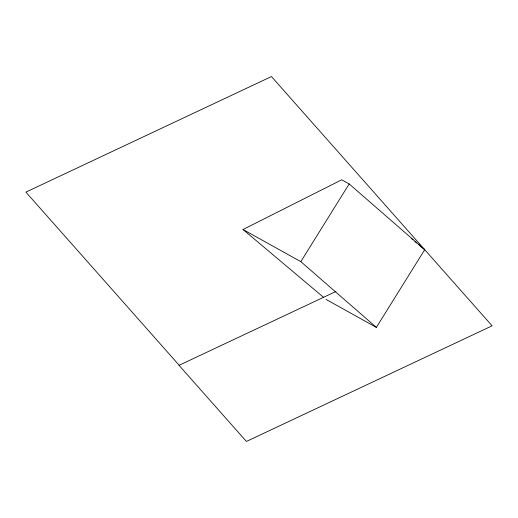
<?xml version="1.0" encoding="UTF-8"?>
<svg xmlns="http://www.w3.org/2000/svg" width="518" height="518" viewBox="0 0 518 518"><rect width="100%" height="100%" fill="white"/><g stroke="black" fill="none" stroke-linecap="round" stroke-linejoin="round"><path stroke-width="0.78" d="M349.171 183.948L424.715 249.695L376.372 327.395L300.829 261.648L349.171 183.948L341.712 179.798L243.013 229.513L323.536 297.313M335.871 291.504L179.021 365.32L246.406 441.446L492.1 325.816L271.451 76.554L25.9 192.113L179.163 365.255M243.013 229.513L300.829 261.648M326.016 299.404L376.372 327.395M411.804 238.824L413.034 239.853M414.879 241.407L416.725 242.961M418.563 244.515L424.715 249.695"/></g></svg>
